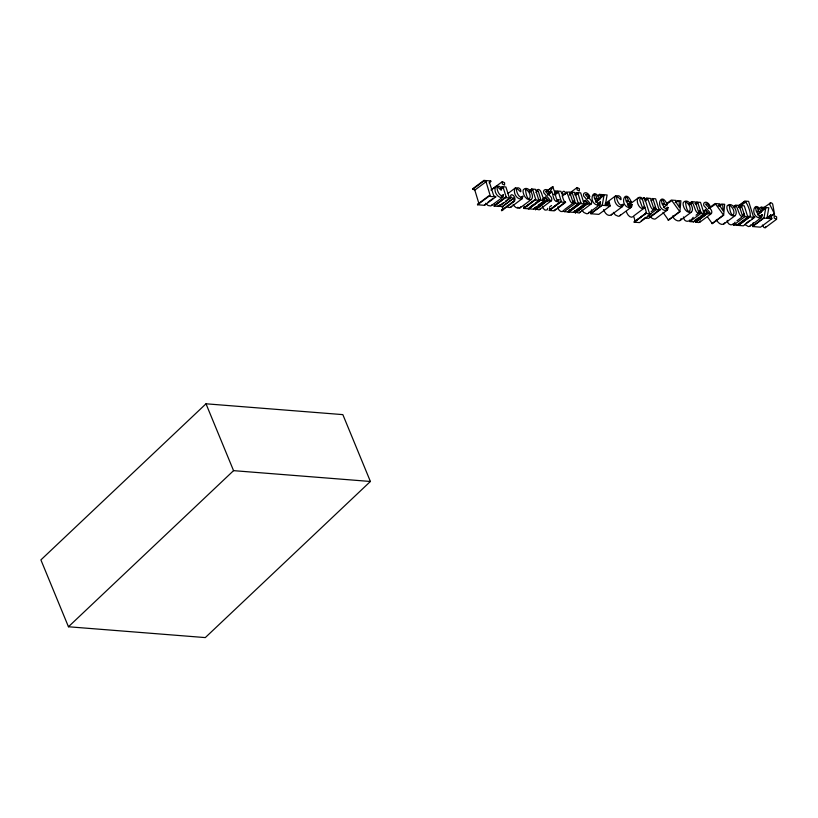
<?xml version="1.0" encoding="UTF-8"?>
<svg xmlns="http://www.w3.org/2000/svg" width="818" height="818" viewBox="0 0 818 818"><rect width="100%" height="100%" fill="white"/><g stroke="black" fill="none" stroke-linecap="round" stroke-linejoin="round"><path stroke-width="1.23" d="M597.958 199.704L600.79 197.598L601.271 195.42L604.011 195.441L602.222 205.298L610.146 205.931L609.236 202.189L605.197 204.981M760.607 211.801L762.488 210.4L762.969 208.222L765.72 208.232L763.92 218.099L771.844 218.723L770.945 214.991L766.895 217.782M663.009 212.383L668.551 220.206L679.881 211.77L680.903 200.819L677.918 200.584L675.085 202.7M707.406 216.821L712.325 223.672L723.644 215.236L724.666 204.285L721.691 204.05L719.799 205.461M608.97 202.169L608.459 204.428L605.34 204.817L607.109 194.981L599.451 194.377L597.559 195.778M770.668 214.97L770.167 217.23L767.049 217.619L768.818 207.782L761.149 207.179L758.327 209.285M547.753 208.273L547.252 209.878L545.054 210.114L543.08 208.273L542.314 206.105M559.083 199.837L557.999 201.811C552.999 202.046 553.449 194.756 551.782 191.739L550.463 191.228L552.886 186.77L554.144 190.788L556.301 190.962L556.669 192.128L554.512 191.954C555.442 192.721 556.301 203.273 558.704 199.551L557.191 201.238M610.146 205.931L598.817 214.367L590.893 213.743L591.516 209.878M771.844 218.723L760.525 227.169L752.601 226.535L753.225 222.68M597.365 204.071L600.197 201.954L600.31 203.733A4.785 3.027 53.3 0 1 597.938 205.277C586.997 202.925 593.551 184.684 599.706 199.367L595.933 202.179M628.899 206.565L631.731 204.449L631.844 206.228A4.785 3.027 53.3 0 1 629.471 207.782C618.531 205.42 625.075 187.179 631.24 201.862L627.467 204.674M665.852 208.713L667.733 207.302L667.856 209.081A4.785 3.027 53.3 0 1 665.484 210.625C654.533 208.273 661.087 190.021 667.253 204.715L663.47 207.527M759.073 216.862L761.895 214.756L762.018 216.535A4.785 3.027 53.3 0 1 759.646 218.079C748.705 215.727 755.249 197.475 761.415 212.169L757.642 214.981M681.128 218.529C679.942 223.682 673.337 219.459 672.621 215.993M534.675 207.649L535.371 209.633L536.046 209.111L539.144 209.848L551.516 200.594A4.356 2.751 53.3 0 0 551.557 198.089C551.342 195.809 541.588 189.929 547.477 191.392C553.029 198.232 547.896 186.647 544.093 190.236A3.896 2.464 53.3 0 0 543.827 192.895L550.013 199.919L548.489 200.318L545.309 197.23L542.477 199.347M535.688 209.653L547.119 200.799L551.087 201.116M574.553 210.809L575.248 212.782L575.913 212.271L579.021 213.007L591.394 203.754A4.356 2.751 53.3 0 0 591.424 201.238C591.21 198.968 581.465 193.089 587.344 194.551C592.907 201.392 587.764 189.807 583.97 193.396A3.896 2.464 53.3 0 0 583.704 196.044L589.89 203.079L588.367 203.477L585.514 200.42L583.295 201.801M575.565 212.813L586.997 203.948L590.964 204.275M694.707 220.318L695.719 222.322L707.151 213.467L709.738 214.132L711.548 213.263A4.356 2.751 53.3 0 0 711.578 210.747C711.374 208.478 701.619 202.598 707.509 204.06C713.061 210.901 707.928 199.316 704.124 202.905A3.896 2.464 53.3 0 0 703.858 205.563L710.044 212.588L708.521 212.987L705.668 209.929L703.449 211.31M695.719 222.322L707.151 213.467M765.771 226.75L765.239 227.711L764.032 227.619L762.396 225.052M621.179 205.594L623.449 204.5L622.529 206.535L611.199 214.97C607.692 216.893 604.522 212.578 603.623 209.572M600.197 201.954L599.205 203.549L597.723 203.283L594.717 198.968L599.706 199.367M631.731 204.449L630.739 206.044L629.257 205.788L626.24 201.463L631.24 201.862M667.733 207.302L666.742 208.897L665.269 208.631L662.253 204.316L667.253 204.715M761.895 214.756L760.904 216.351L759.431 216.085L756.415 211.77L761.415 212.169M574.665 200.461L573.551 201.79L572.58 201.044L569.676 192.015L566.097 192.158C569.113 194.04 569.492 207.251 575.054 201.719L575.514 203.191L579.226 203.477L577.866 202.046L574.809 192.424L571.097 192.128L572.467 193.58L574.665 200.461L572.774 201.872M645.024 218.028L648.735 218.314L660.065 209.878L658.705 208.447L655.647 198.825L651.936 198.529L653.306 199.981L655.504 206.862L654.39 208.191L653.418 207.445L650.504 198.416L646.803 198.12L644.911 199.531M694.911 203.488L696.793 202.077L697.846 202.976L700.361 210.41L699.809 211.576L698.275 210.993L695.361 201.964L691.66 201.678L688.828 203.784M738.674 206.954L740.566 205.543L741.619 206.443L744.124 213.876L743.582 215.032L742.049 214.459L739.135 205.43L735.423 205.134L733.541 206.545M644.625 206.494L643.705 207.537A1.554 0.982 53.3 0 1 642.161 206.811L639.788 200.471L640.034 198.222C643.705 198.109 643.112 204.439 644.625 206.494L642.733 207.895M503.53 209.071L502.293 210.492L501.465 210.267C502.927 209.97 503.428 205.88 501.434 206.811L499.757 205.574A2.117 1.339 53.3 0 1 499.44 204.889M520.933 206.668C519.123 210.318 514.236 207.107 513.121 204.377M724.728 222.803C722.499 226.801 717.284 222.568 716.384 219.449M660.065 209.878L656.353 209.582L655.893 208.12C650.32 213.651 649.952 200.441 646.936 198.559L646.803 198.12M693.204 217.291C690.668 221.882 684.226 223.437 683.419 216.934M696.793 202.077L700.505 202.373L703.562 211.995L704.922 213.426L701.21 213.14L700.75 211.668C695.188 217.199 694.809 203.989 691.793 202.107L691.66 201.678M735.085 222.169C732.887 226.566 727.591 225.236 727.192 220.39M485.616 203.263L488.029 205.512L490.79 205.962L502.937 197.066L503.469 194.725C500.248 198.406 496.669 190.154 497.058 187.332C498.366 186.054 502.681 193.856 501.199 187.997A3.783 2.393 53.3 0 0 499.113 186.32L496.056 186.371L491.342 189.888M506.557 206.473L509.164 207.588L510.984 207.046L522.303 198.6L522.845 196.259C519.624 199.94 516.046 191.688 516.434 188.866C517.743 187.588 522.058 195.39 520.565 189.531A3.783 2.393 53.3 0 0 518.479 187.854L515.432 187.905L507.876 193.529M623.06 204.193C619.84 207.874 616.261 199.623 616.649 196.801C617.958 195.522 622.273 203.324 620.79 197.465A3.783 2.393 53.3 0 0 618.705 195.788L615.647 195.839L605.269 203.57M635.167 221.249L633.633 216.003L644.952 207.557L646.496 212.813L634.247 222.189L639.502 222.598L650.821 214.163L649.267 212.721L644.502 197.619L642.283 198.999M634.247 222.189L646.496 212.813M644.952 207.557C640.586 211.893 635.013 201.463 638.245 197.895A5.573 3.528 53.3 0 1 640.975 197.414L643.05 198.754L644.175 197.598M491.608 205.512L492.211 204.684M510.984 207.046L511.577 206.218M611.199 214.97L611.803 214.142M539.757 209.551L540.197 209.03A4.356 2.751 53.3 0 0 540.412 208.283M579.635 212.711L580.064 212.189A4.356 2.751 53.3 0 0 580.279 211.443M695.821 221.903L698.408 222.568L700.228 221.698A4.356 2.751 53.3 0 0 700.443 220.952M528.868 191.126L531.7 189.009L532.753 189.909L535.678 199.183L523.796 208.426L528.408 208.794L540.79 199.52L538.346 191.484L536.976 190.747L536.25 192.005L538.448 198.897L539.727 200.359L535.125 199.991L523.796 208.426M535.678 199.183L523.673 208.007M561.209 201.259L549.338 210.451L554.256 210.839L565.575 202.404L564.614 201.739C563.428 200.338 560.483 192.506 563.847 193.978C566.608 195.931 565.483 190.257 563.142 191.32L561.731 193.815L560.954 191.33L557.232 191.034L558.52 192.23L561.209 201.259L549.205 210.022M496.056 186.371C492.753 190.338 497.722 199.316 502.937 197.066M515.432 187.905C512.119 191.872 517.099 200.85 522.303 198.6M615.647 195.839C612.345 199.807 617.314 208.774 622.529 206.535M502.334 181.637L502.272 183.948L504.542 185.083L504.624 182.782L502.334 181.637L491.015 190.073M577.099 187.547L577.038 189.868L579.308 191.003L579.389 188.692L577.099 187.547L570.494 192.475M500.33 188.508L502.221 187.107L503.203 187.537L506.148 196.872L494.184 206.085L499.103 206.473L510.432 198.038L508.97 196.627L505.902 186.974L502.078 186.668L500.197 188.079M506.148 196.872L494.052 205.666M575.095 194.428L576.976 193.017L577.968 193.457L580.903 202.792L568.95 212.005L573.868 212.394L585.197 203.958L583.735 202.547L580.657 192.884L576.843 192.588L574.962 193.989M580.903 202.792L568.817 211.576M739.247 205.707L744.912 201.494C747.703 202.915 751.875 215.42 749.615 216.555L738.419 225.42L743.337 225.809L754.666 217.363L753.204 215.962L748.593 201.361L744.769 201.054L738.163 205.983M776.568 219.275L776.64 216.842L774.247 215.645L774.176 218.079L776.568 219.275L765.239 227.711M770.188 202.854L769.81 204.643L774.493 213.887L772.683 204.071A2.147 1.36 53.3 0 0 770.801 202.762L762.642 208.478M206.003 403.795L40.9 559.901L68.456 626.762L205.298 637.59L370.401 481.475L342.844 414.624L206.003 403.795L233.559 470.647L370.401 481.475M68.456 626.762L233.559 470.647M531.291 199.541C535.381 195.42 527.702 184.633 523.346 189.745A7.178 4.54 53.3 0 0 523.213 192.629C523.898 196.218 527.119 201.003 531.291 199.541L519.962 207.976M633.255 216.596C630.177 218.835 627.13 214.336 626.394 211.647M691.322 212.21C695.412 208.089 687.734 197.302 683.378 202.414A7.178 4.54 53.3 0 0 683.245 205.298C683.92 208.887 687.151 213.672 691.322 212.21L679.993 220.645M735.085 215.676C739.175 211.555 731.507 200.758 727.141 205.87A7.178 4.54 53.3 0 0 727.008 208.764C727.693 212.353 730.914 217.138 735.085 215.676L723.766 224.112M501.465 210.267L512.794 201.831C514.256 201.535 514.757 197.445 512.753 198.365L511.086 197.138A2.117 1.339 53.3 0 1 510.831 195.124L511.823 194.633C515.013 195.287 516.587 201.167 512.958 202.343L501.628 210.788M483.919 180.41L472.599 188.846L474.726 190.185L475.309 191.719L478.939 203.662L477.569 204.766L484.471 205.318L495.8 196.882L493.663 195.543L489.808 183.529L489.512 181.739L490.82 180.952L483.919 180.41L486.045 181.749L490.197 195.553L488.765 195.901L477.436 204.336M472.732 189.285L484.051 180.85M474.726 190.185L486.045 181.749M489.072 182.803L490.953 181.392M477.569 204.766L488.898 196.33L495.8 196.882M501.311 188.948L503.203 187.537M486.229 203.477L484.471 205.318M488.111 202.066L492.835 198.549M501.587 196.136L503.469 194.725M494.184 206.085L505.514 197.649L510.432 198.038M497.978 205.615L498.97 206.054L503.694 202.537M505.575 201.126L510.299 197.608M502.221 206.596L513.54 198.161M502.385 206.698L513.704 198.263M520.954 197.67L522.845 196.259M529.941 190.85L531.833 189.449M529.921 192.015L532.753 189.909M535.995 192.322L537.876 190.921M546.905 190.972L552.569 186.749M547.222 190.993L552.886 186.77M548.581 192.639L550.463 191.228M529.215 207.67L533.939 204.152M535.821 202.741L539.604 199.929M548.009 194.551L551.782 191.739M529.277 208.283L529.021 208.846L540.34 200.4L544.819 200.349C541.761 198.467 541.536 185.308 535.851 190.727L535.401 189.306L531.7 189.009M547.528 195.175L549.42 193.774M542.804 199.367L545.637 197.261M533.489 208.784L536.322 206.678M538.213 205.267L544.819 200.349M544.952 200.768L533.622 209.203L529.021 208.846M553.837 194.234L557.365 191.473M554.307 194.541L558.08 191.729M554.737 195.052L558.52 192.23M535.371 209.633L547.365 200.676M562.293 196.136L567.017 192.619M556.823 200.962L558.704 199.551M549.665 206.903L551.557 205.492M569.348 193.968L571.24 192.567M569.328 195.134L572.16 193.028M549.338 210.451L560.657 202.015L565.575 202.404M554.123 210.42L556.005 209.009M557.896 207.598L565.442 201.974M575.136 195.574L577.968 193.457M564.676 209.459L574.113 202.424M557.723 206.985C557.702 209.756 562.007 213.968 563.735 210.154L564.195 211.627L575.514 203.191M579.093 203.058L567.896 211.923L579.226 203.477M568.95 212.005L580.279 203.559L585.197 203.958M587.406 198.334L589.287 196.923M587.733 198.355L589.625 196.954M583.623 201.821L585.514 200.42M573.735 211.964L585.064 203.529M577.559 210.983L586.997 203.948M575.248 212.782L587.242 203.825M595.524 201.76L604.011 195.441M597.774 204.347L600.606 202.24M588.449 213.13L599.778 204.694M590.811 213.478L602.14 205.042M590.893 213.743L602.222 205.298M605.463 205.001L609.236 202.189M621.568 205.901L623.449 204.5M627.866 205.635L638.245 197.895M629.308 206.852L632.14 204.735M619.983 215.625L631.312 207.189M645.044 199.96L646.936 198.559M645.024 201.126L647.856 199.019M651.108 200.829L652.989 199.428M634.103 221.75L646.261 213.222M653.613 208.273L655.504 206.862M651.179 211.637L655.893 208.12M641.251 220.758L645.975 217.24M647.856 215.911L656.353 209.582M666.578 203.58L671.292 200.062L676.128 200.441L675.658 201.627L679.39 207.527L679.155 201.606L678.061 201.023L676.169 202.424M666.711 204.009L671.864 200.686L679.881 211.77M649.553 217.189L659.932 209.459M666.261 208.999L668.142 207.588M667.314 210.032L655.995 218.478A4.785 3.027 53.3 0 1 654.155 219.06L652.232 218.457L649.881 216.116M688.96 204.214L691.793 202.107M668.091 220.175L679.421 211.729M689.881 204.684L692.713 202.567M695.965 204.388L697.846 202.976M698.47 211.821L700.361 210.41M696.036 215.185L700.75 211.668M689.431 220.103L689.881 221.576L701.21 213.14M703.777 211.33L705.668 209.929M708.449 208.447L715.055 203.529L719.901 203.907L718.143 205.747M709.533 208.181L715.627 204.142L723.644 215.236M695.351 220.042L699.124 217.23M701.016 215.819L704.789 213.007M689.881 221.576L693.592 221.872L704.922 213.426M695.402 222.302L707.396 213.345M718.991 206.596L721.824 204.49L722.683 204.797L723.153 210.993L719.431 205.083L720.034 204.347M699.789 222.22L711.118 213.784M733.674 206.974L735.556 205.574C738.572 207.455 738.951 220.666 744.523 215.134L744.983 216.596L748.685 216.893L747.325 215.461L744.278 205.839L740.566 205.543M711.865 223.631L723.184 215.195M734.595 207.445L736.476 206.034M739.288 206.852L745.893 201.934M738.818 207.383L740.699 205.983M739.728 207.844L741.619 206.443M742.243 215.287L744.124 213.876M736.967 220.758L741.691 217.24M733.194 223.57L733.654 225.042L744.983 216.596M736.323 224.449L737.233 224.909L748.552 216.473M733.654 225.042L737.366 225.328L748.685 216.893M750.382 216.208L738.296 224.991M738.419 225.42L749.748 216.974L754.666 217.363M760.259 211.77L762.488 210.4M759.114 213.161L765.72 208.232M746.036 223.273L749.809 220.461M751.701 219.05L754.533 216.944M760.423 216.453L762.315 215.042M750.157 225.932L761.486 217.486M752.519 226.279L763.838 217.844M752.601 226.535L763.92 218.099M767.172 217.803L770.945 214.991M771.231 215.962L774.063 213.856M770.72 216.698L774.493 213.887M518.346 207.455L517.508 207.353M600.79 197.598L599.451 194.377M547.017 201.218L545.309 197.23M586.895 204.377L585.177 200.39M707.049 213.887L705.341 209.899M650.821 214.163L645.433 213.314M564.195 211.627L567.896 211.923M692.928 221.269L693.592 221.872M527.794 208.191L528.408 208.794M744.666 224.398L748.317 226.525A4.785 3.027 53.3 0 0 750.689 224.97M613.336 212.353L615.33 214.96L618.142 216.218A4.785 3.027 53.3 0 0 620.525 214.674M581.803 209.858L583.796 212.465L586.618 213.723A4.785 3.027 53.3 0 0 588.991 212.169M761.149 207.179L762.151 210.369M512.794 201.831L512.958 202.343M524.031 206.116L524.348 207.629M549.543 207.946L549.88 209.694M569.328 209.807L569.584 211.228M494.563 203.897L494.818 205.308M593.97 194.95L594.42 198.181L597.068 198.385L595.678 195.144L594.614 194.418L593.97 194.95M625.504 197.445L625.954 200.676L628.602 200.88L627.202 197.639L626.138 196.913L625.504 197.445M661.506 200.298L661.956 203.529L664.605 203.733L663.214 200.492L662.151 199.766L661.506 200.298M755.679 207.752L756.129 210.983L758.777 211.187L757.376 207.946L756.313 207.22L755.679 207.752M525.493 189.459C527.365 207.087 534.757 195.175 525.78 189.152L525.493 189.459M685.525 202.118C687.396 219.756 694.779 207.844 685.811 201.811L685.525 202.118M729.298 205.584C731.169 223.222 738.552 211.31 729.574 205.277L729.298 205.584"/></g></svg>
